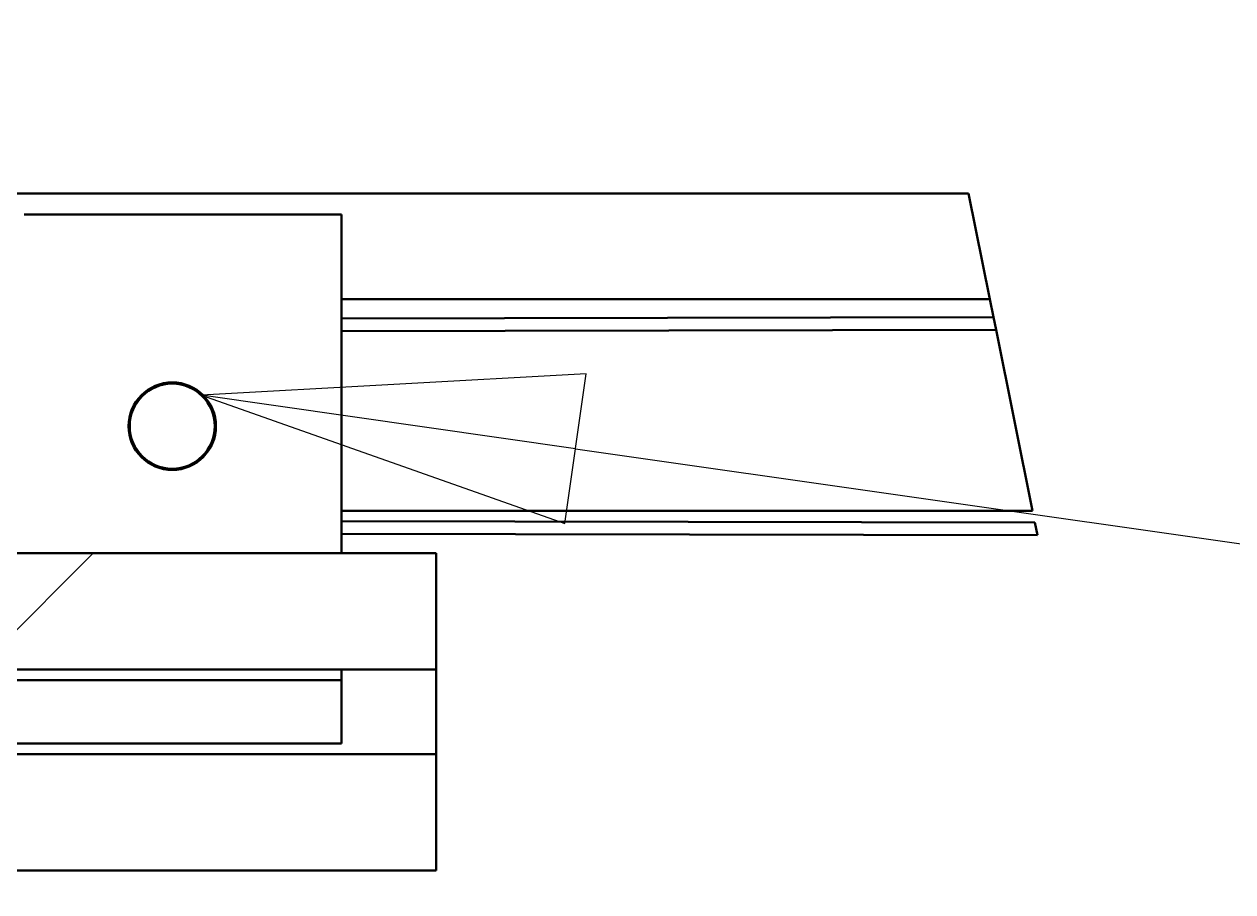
# Model space of a CAD drawing. Header units: millimetres. Extents: x -2685 to 3000, y -4484 to 2121.
# Drawn here: x 605 to 662.2, y 303.6 to 344.6 of the extents above; entities that cross this region are included whole.
import ezdxf

# ---------------------------------------------------------------- set-up
doc = ezdxf.new("R2010")
doc.units = ezdxf.units.MM
doc.header["$LTSCALE"] = 7.142857
for name, color, linetype, lineweight in [('Break Line (ISO)', 7, 'Continuous', 50), ('Hatch (ISO)', 7, 'Continuous', 18), ('Symbol (ISO)', 7, 'Continuous', 25), ('Visible (ISO)', 7, 'Continuous', 50)]:
    doc.layers.add(name, color=color, linetype=linetype, lineweight=lineweight)

# ---------------------------------------------------------------- blocks, each defined once
blk = doc.blocks.new('Balloon37')
at = {"layer": 'Symbol (ISO)'}
for p, q in [((88.4231, 45.9351), (85.8775, 45.7938)), ((88.2816, 44.9451), (88.4231, 45.9351)), ((88.3524, 45.4401), (85.8775, 45.7938)), ((85.8775, 45.7938), (88.2816, 44.9451)), ((88.3524, 45.4401), (103.3681, 43.2942))]:
    blk.add_line(p, q, dxfattribs=at)
at = {"layer": 'Symbol (ISO)', "flags": 128}
blk.add_lwpolyline([(88.4231, 45.9351), (85.8775, 45.7938)], dxfattribs=at)
at = {"layer": 'Symbol (ISO)'}
blk.add_solid([(88.4231, 45.9351), (85.8775, 45.7938), (88.2816, 44.9451), (88.4231, 45.9351)], dxfattribs=at)

msp = doc.modelspace()

# ---------------------------------------------------------------- hatches: boundary and pattern name
at = {"layer": 'Hatch (ISO)'}
h = msp.add_hatch(dxfattribs=at)
h.set_pattern_fill('ANSI31', color=256, scale=181.428571, style=0)
h.set_pattern_definition([(45, (0, 0), (-16.0362, 16.0362), [])])
h.paths.add_polyline_path([(602.998, 270.141), (592.998, 270.141), (592.998, 264.641), (602.998, 264.641)])
h.paths.add_polyline_path([(602.998, 281.141), (602.998, 279.141), (592.998, 279.141), (592.998, 290.141), (602.998, 290.141)])
h.paths.add_polyline_path([(602.998, 301.141), (602.998, 299.141), (592.998, 299.141), (592.998, 304.641), (572.998, 304.641), (572.998, 344.641), (582.998, 344.641), (582.998, 331.32), (582.998, 329.236), (582.998, 329.031), (582.998, 326.979), (582.998, 319.641), (624.498, 319.641), (624.498, 314.141), (582.998, 314.141), (582.998, 310.141), (624.498, 310.141), (624.498, 304.641), (602.998, 304.641)])

# ---------------------------------------------------------------- linework, layer by layer
at = {"layer": 'Break Line (ISO)'}
for p, q in [((650.685, 331.641), (649.676, 336.641)), ((650.857, 330.788), (650.685, 331.641)), ((650.857, 330.788), (650.978, 330.189)), ((652.703, 321.641), (650.978, 330.189)), ((652.814, 321.09), (652.936, 320.49))]:
    msp.add_line(p, q, dxfattribs=at)
at = {"layer": 'Visible (ISO)'}
for p, q in [((592.998, 336.641), (649.676, 336.641)), ((605.028, 335.641), (620.028, 335.641)), ((620.028, 335.641), (620.028, 319.641)), ((620.028, 331.641), (650.685, 331.641)), ((620.028, 330.731), (650.857, 330.788)), ((620.028, 330.131), (650.978, 330.189)), ((620.028, 321.641), (652.703, 321.641)), ((652.814, 321.09), (620.028, 321.152)), ((652.936, 320.49), (620.028, 320.552)), ((624.498, 319.641), (582.998, 319.641)), ((624.498, 314.141), (624.498, 319.641)), ((582.998, 314.141), (624.498, 314.141)), ((620.028, 314.141), (620.028, 313.641)), ((624.498, 314.141), (624.498, 310.141)), ((598.028, 313.641), (620.028, 313.641)), ((620.028, 313.641), (620.028, 310.641)), ((598.028, 310.641), (620.028, 310.641)), ((624.498, 310.141), (582.998, 310.141)), ((624.498, 304.641), (624.498, 310.141)), ((602.998, 304.641), (624.498, 304.641))]:
    msp.add_line(p, q, dxfattribs=at)
for radius in [2.067, 2.009]:
    msp.add_circle((612.028, 325.641), radius, dxfattribs=at)

# ---------------------------------------------------------------- block references
at = {"layer": 'Symbol (ISO)', "xscale": 7.142857142857142, "yscale": 7.142857142857142, "zscale": 7.142857142857142}
msp.add_blockref('Balloon37', (0, 0), dxfattribs=at)

doc.saveas('drawing.dxf')
